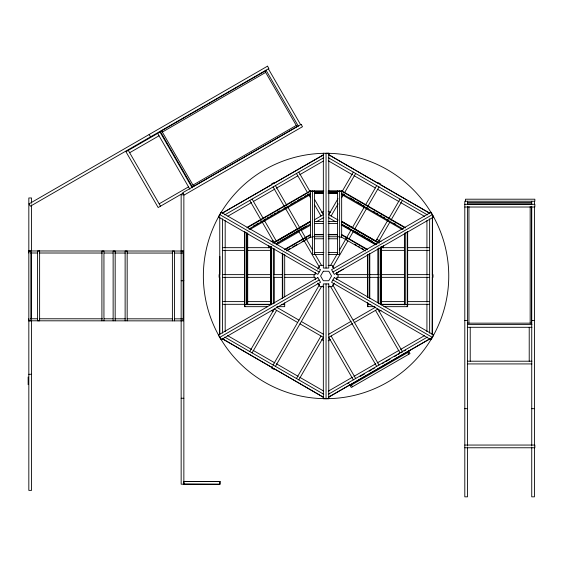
<?xml version="1.0" encoding="UTF-8"?>
<svg xmlns="http://www.w3.org/2000/svg" width="563" height="563" viewBox="0 0 563 563"><rect width="100%" height="100%" fill="white"/><g stroke="black" fill="none" stroke-linecap="round" stroke-linejoin="round"><path stroke-width="0.84" d="M28.833 252.998L28.826 250.964L30.866 250.964L30.866 320.804L28.826 320.804L28.826 318.764M219.647 334.429L219.795 277.46M219.802 274.835L219.851 256.432M183.918 484.124L183.869 481.407L219.985 481.513L219.978 484.229L183.862 484.124M432.159 334.985L432.314 277.144M432.314 275.391L432.468 216.671M249.733 351.53L274.28 309.017L297.637 322.5M337.976 198.69L328.771 214.637L338.166 220.063M341.917 191.856L353.318 172.116M252.083 352.888L276.63 310.368M331.121 215.988L338.131 203.841M341.642 197.768L343.395 194.735M344.711 192.455L355.668 173.474M315.519 272.949L313.767 275.997L315.526 279.037M317.715 269.149L319.911 265.349L323.429 265.349M272.281 366.414L271.408 367.935L273.752 369.293M273.09 365.014L319.601 284.456M330.601 265.405L337.202 253.976M339.39 250.176L351.453 229.296M352.508 227.459L364.395 206.874M365.654 204.693L376.675 185.6M275.441 366.372L321.515 286.574M332.529 267.488L347.885 240.901M349.166 238.684L353.585 231.02M354.423 229.577L366.745 208.233M367.618 206.712L379.026 186.958M334.239 283.119L332.205 286.637L328.145 286.637M336.322 279.515L338.356 275.997L336.322 272.471M296.448 378.505L320.994 335.984M375.486 241.604L387.759 220.344M388.639 218.831L400.033 199.091M298.798 379.856L323.345 337.343L299.988 323.859M378.273 242.203L389.666 222.462M390.982 220.182L402.383 200.442M347.547 383.741L349.039 382.875M360.2 376.415L364.669 373.832M369.138 371.249L371.369 369.954M372.854 369.096L374.346 368.23M382.537 363.494L384.022 362.635M385.514 361.77L389.976 359.187M394.445 356.604L396.676 355.309M398.168 354.451L399.66 353.585M401.145 352.727L402.636 351.861M404.121 351.002L405.613 350.144M348.666 385.676L409.709 350.355M266.179 70.474L160.413 131.538L192.455 187.036L298.221 125.971M162.355 132.059L265.659 72.416M129.659 152.735L159.026 135.782M159.16 203.827L188.521 186.874M192.975 185.086L296.272 125.443M183.102 193.137L158.168 207.536L125.957 151.743L160.019 132.073L192.229 187.866M271.408 184.045L273.752 182.686M222.04 213.3L323.781 154.565M224.757 214.862L323.774 157.696M227.895 216.185L251.513 202.553M253.434 201.441L274.871 189.062M276.377 188.197L297.806 175.825M299.734 174.713L323.345 161.074M247.256 227.262L310.459 190.773L310.459 237.227L286.722 250.929M246.911 227.945L310.459 191.258L323.071 191.258M253.73 225.77L255.243 224.897M256.756 224.018L258.269 223.145M260.535 221.836L262.048 220.963M263.561 220.091L265.835 218.782M267.348 217.909L268.861 217.036M270.374 216.164L272.64 214.848M274.153 213.975L275.666 213.103M277.179 212.23L279.445 210.921M283.984 208.303L286.257 206.987M290.797 204.369L292.31 203.496M293.823 202.624L295.336 201.751M297.602 200.442L299.115 199.569M300.628 198.69L302.141 197.817M304.407 196.508L305.92 195.635M307.433 194.763L308.946 193.89M248.86 229.071L310.459 193.503M249.733 229.577L310.459 194.516M270.993 241.724L273.132 240.492M321.776 212.406L323.204 211.582M272.921 242.963L310.459 221.294M273.013 243.012L310.459 221.393M274.188 242.822L310.459 221.878M314.302 219.859L323.345 214.637L314.576 199.45M277.489 242.674L279.009 241.794M280.536 240.915L284.019 238.902M284.336 238.719L285.863 237.839M286.286 237.593L290.818 234.982M291.184 234.764L294.597 232.8M294.991 232.568L297.616 231.055M298.038 230.816L301.395 228.874M301.838 228.613L306.406 225.981M276.123 243.948L310.459 224.123M276.539 244.792L299.417 231.583M300.923 230.71L310.445 225.214M316.519 221.709L323.795 217.508M284.357 249.564L310.459 234.497M284.779 249.81L310.459 234.982M287.06 250.254L290.079 248.508M292.345 247.199L296.87 244.588M302.155 241.534L303.668 240.661M305.174 239.789L306.687 238.916M308.953 237.614L310.459 236.741M219.76 337.357L319.186 279.959M332.93 272.02L432.356 214.616M336.639 273.013L343.282 269.17M328.342 286.968L329.862 286.088M332.909 284.336L334.429 283.456M328.771 334.211L351.192 321.262M353.121 320.15L375.577 307.187M352.551 323.612L328.771 337.343L353.318 379.856M354.057 322.747L377.836 309.017L402.383 351.53M328.194 340.805L330.333 339.566M378.983 311.487L381.123 310.248M328.285 391.179L352.382 377.266M353.888 376.401L375.739 363.782M377.245 362.91L399.097 350.299M400.603 349.426L424.474 335.647M328.342 394.276L427.359 337.11M328.335 397.415L430.413 338.483M350.249 385.704L408.977 351.798M222.244 213.053L271.647 184.699M273.928 183.39L322.578 155.472M328.778 396.936L350.059 384.726M408.59 351.136L432.152 337.617M310.459 190.991L323.873 190.991M328.194 190.892L341.657 190.991M328.194 191.258L341.657 191.258L405.198 227.945M314.527 192.856L323.071 192.856M328.194 192.856L337.582 192.856M314.527 193.025L323.071 193.025M328.194 193.025L337.582 193.025M314.527 193.222L323.071 193.222M328.194 193.222L337.582 193.222M467.515 202.455L531.592 202.455L531.592 203.883L467.515 203.883M464.799 204.313L534.85 204.313L534.85 207.022L464.799 207.022M314.527 221.449L323.071 221.449M328.194 221.449L337.582 221.449M314.527 223.483L323.071 223.483M328.194 223.483L337.582 223.483M314.527 234.405L323.071 234.405M328.194 234.405L337.582 234.405M314.527 234.778L323.071 234.778M328.194 234.778L337.582 234.778M312.493 236.741L323.071 236.741M328.194 236.741L339.623 236.741M310.459 237.107L312.493 237.107M339.623 237.107L341.657 237.107M314.527 238.775L323.071 238.775M328.194 238.775L337.582 238.775M222.469 247.664L244.391 247.664M247.023 247.664L270.69 247.664M380.546 247.664L404.22 247.664M407.725 247.664L429.639 247.664M222.469 250.373L244.391 250.373M247.023 250.373L270.887 250.373M380.546 250.373L404.22 250.373M407.725 250.373L429.639 250.373M181.145 251.021L183.179 251.021L183.186 253.076L174.417 253.069M28.826 250.964L183.186 251.035L183.179 320.868M314.245 252.498L323.873 252.498M328.194 252.498L337.87 252.498M30.585 252.998L37.601 253.005M39.354 253.005L102.501 253.033M104.254 253.033L113.022 253.04M114.775 253.04L125.303 253.047M127.055 253.047L172.665 253.069M323.071 254.532L312.493 254.532L312.493 190.892M328.194 254.532L339.623 254.532L339.623 190.892M328.145 265.349L332.205 265.349L333.965 268.389M222.469 274.631L244.518 274.631M247.037 274.631L270.803 274.631M273.351 274.631L282.197 274.631M284.751 274.631L314.618 274.631M336.618 274.631L368.237 274.631M369.919 274.631L379.188 274.631M380.433 274.631L404.206 274.631M407.598 274.631L429.639 274.631M222.469 277.348L244.518 277.348M247.037 277.348L270.803 277.348M273.351 277.348L282.197 277.348M284.751 277.348L314.618 277.348M336.618 277.348L368.237 277.348M369.919 277.348L379.188 277.348M380.433 277.348L404.206 277.348M407.598 277.348L429.639 277.348M181.152 280.754L183.862 280.754M323.429 286.637L319.911 286.637L317.884 283.119M222.469 301.606L244.391 301.606M247.023 301.606L270.887 301.606M380.546 301.606L404.22 301.606M407.725 301.606L429.639 301.606M222.469 304.316L244.391 304.316M247.023 304.316L270.69 304.316M380.546 304.316L404.22 304.316M407.725 304.316L429.639 304.316M244.462 304.632L271.711 304.632M281.226 304.632L284.688 304.632M367.428 304.632L370.883 304.632M380.405 304.632L407.654 304.632M267.383 306.666L244.462 306.666L244.462 232.104M276.905 306.666L284.688 306.666L284.688 302.901M374.768 306.666L367.428 306.666L367.428 302.901M383.867 306.666L407.654 306.666L407.654 232.104M30.585 318.764L37.601 318.771M39.354 318.771L102.501 318.799M104.254 318.799L113.022 318.806M114.775 318.806L125.303 318.813M127.055 318.813L172.658 318.834M174.41 318.834L183.186 318.841L183.179 320.875L28.826 320.797M464.799 320.523L467.515 320.523M531.732 320.523L534.442 320.523M467.515 323.162L531.592 323.162M467.515 324.591L531.936 324.591M467.515 327.3L531.936 327.3M467.515 361.207L531.936 361.207M467.515 363.923L531.936 363.923M28.826 374.282L31.542 374.282M181.152 398.252L183.862 398.252M464.799 408.675L467.515 408.675M531.732 408.675L534.442 408.675M464.799 445.051L534.85 445.051L534.85 447.768L464.799 447.768M183.862 484.187L181.152 484.187L181.152 194.812L183.862 194.812L183.862 484.187L219.922 484.3L219.929 481.583L183.869 481.478M217.635 481.513L219.985 481.513M378.357 182.686L380.708 184.045M328.335 154.565L430.076 213.3M328.342 157.696L427.359 214.862M328.285 160.8L352.382 174.713M353.888 175.579L375.317 187.951M377.667 189.309L399.097 201.681M400.603 202.553L424.474 216.333M405.62 227.705L341.657 190.773L341.657 237.227L365.387 250.929M343.17 193.89L344.683 194.763M349.975 197.817L354.514 200.442M356.78 201.751L361.319 204.369M362.832 205.242L364.345 206.114M366.612 207.423L368.125 208.303M373.424 211.357L374.937 212.23M376.45 213.103L377.963 213.975M380.229 215.284L381.742 216.164M383.255 217.036L384.768 217.909M387.034 219.218L388.547 220.091M393.847 223.145L395.36 224.018M341.657 193.503L403.256 229.071M341.657 194.516L402.376 229.577M328.194 211.174L330.333 212.406M376.844 239.254L381.123 241.724M341.657 221.294L379.188 242.963M341.657 221.393L379.103 243.012M341.657 221.878L377.921 242.822M347.695 227.128L349.208 228.001M354.493 231.055L359.025 233.673M361.291 234.982L365.823 237.593M367.336 238.466L369.602 239.775M371.116 240.647L372.622 241.52M341.657 224.123L376.738 244.377M341.657 224.426L376.478 244.532M328.313 217.508L335.597 221.709M341.284 224.996L351.192 230.71M352.698 231.583L375.577 244.792M341.657 234.497L367.006 249.135M341.657 234.982L367.336 249.81M345.429 238.916L346.942 239.789M354.486 244.152L356.752 245.454M358.265 246.327L359.771 247.199M361.284 248.072L363.543 249.381M219.76 214.616L319.186 272.02M332.93 279.959L432.356 337.357M317.701 283.456L319.221 284.336M322.261 286.088L323.781 286.968M276.989 307.447L298.995 320.15M301.346 321.508L323.345 334.211M271.704 310.663L273.132 311.487M321.776 339.566L323.204 340.39M227.41 335.513L251.513 349.426M253.012 350.299L274.871 362.91M276.377 363.782L298.228 376.401M299.734 377.266L323.605 391.046M224.757 337.11L323.774 394.276M221.702 338.483L323.781 397.415M328.651 154.614L377.914 183.228M380.187 184.544L429.442 213.159M222.674 338.82L271.929 367.428M273.449 368.308L323.465 397.365M268.361 68.82L300.6 124.669M266.01 70.178L298.256 126.028M264.948 71.184L296.99 126.682M408.569 351.094L409.991 353.557L351.263 387.464L349.841 385.001M407.746 352.508L408.759 354.268M298.798 172.116L309.756 191.096M296.448 173.474L307.405 192.455M308.721 194.735L310.473 197.768M314.421 204.601L320.994 215.988M375.486 310.368L400.033 352.888M275.441 185.6L286.841 205.354M287.777 206.973L300.002 228.149M300.663 229.296L312.718 250.176M314.914 253.976L321.515 265.405M332.951 285.216L379.026 365.014M273.09 186.958L284.491 206.712M285.371 208.233L303.387 239.437M304.231 240.901L319.601 267.516M330.601 286.574L376.675 366.372M252.083 199.091L263.041 218.071M264.357 220.344L276.63 241.604M331.121 335.984L355.668 378.505M249.733 200.442L261.126 220.182M262.442 222.462L274.28 242.963M351.481 384.993L352.501 386.753M161.644 130.827L193.686 186.325M157.668 133.431L189.879 189.224M149.153 134.508L150.511 136.858M128.301 150.384L160.518 206.178M534.442 201.237L534.442 204.749M534.442 206.501L534.442 445.748M534.442 447.085L534.442 496.833L531.732 496.833L531.732 447.085M531.732 201.237L531.732 204.749M531.732 206.501L531.732 445.748M531.592 206.515L531.592 324.591M530.17 206.515L530.17 323.162M529.22 327.3L529.22 361.207M470.225 327.3L470.225 361.207M468.937 206.515L468.937 323.162M467.515 201.237L467.515 204.749M467.515 206.501L467.515 445.812M467.515 447.085L467.515 496.833L464.799 496.833L464.799 201.237L534.85 201.237L534.85 199.203L465.474 199.203L465.474 201.237M433.01 274.631L433.01 277.348M432.356 216.861L432.356 334.732M429.639 218.824L429.639 333.155M426.93 220.583L426.93 248.149M426.93 249.888L426.93 275.117M426.93 276.855L426.93 302.092M426.93 303.978L426.93 331.656M407.232 231.47L407.232 306.666M405.29 232.589L405.29 304.632M404.41 233.096L404.41 304.914M383.262 245.433L383.262 247.903M381.228 246.488L381.228 304.921M381.137 246.538L381.137 304.632M380.715 247.657L380.715 304.632M378.772 247.903L378.772 303.76M377.836 248.705L377.836 275.117M377.836 276.855L377.836 302.753M369.785 253.962L369.785 298.517M369.37 253.329L369.37 297.672M367.843 255.081L367.843 296.807M367.843 302.894L367.843 306.666M367.428 254.455L367.428 297.707M337.582 190.892L337.582 254.532M336.709 272.478L336.709 274.237M326.054 153.249L326.054 268.051M326.054 283.921L326.054 398.731M315.414 272.478L315.414 274.237M315.414 277.749L315.414 279.501M314.527 190.892L314.527 254.532M284.688 254.455L284.688 296.842M282.746 253.329L282.746 297.672M282.323 253.09L282.323 298.517M274.28 248.705L274.28 275.117M274.28 276.855L274.28 303.274M273.344 248.776L273.344 303.76M271.401 246.784L271.401 304.632M270.979 246.538L270.979 304.632M270.887 246.488L270.887 304.632M268.854 245.433L268.854 247.903M247.699 233.096L247.699 304.632M246.826 232.589L246.826 304.632M246.404 233.223L246.404 304.632M244.877 231.47L244.884 306.666M225.186 220.583L225.186 248.149M225.186 249.888L225.186 275.117M225.186 276.855L225.186 302.092M225.186 303.978L225.186 331.656M222.469 218.824L222.469 333.155M219.76 216.861L219.76 334.732M219.106 274.631L219.106 277.348M174.424 320.861L174.424 251.021L172.391 251.021L172.391 320.861M127.168 320.847L127.168 251.007L125.127 251.007L125.127 320.847M115.169 320.84L115.169 251.007L113.135 251.007L113.135 320.84M103.944 320.833L103.944 251.007L101.91 251.007L101.91 320.833M31.542 203.187L31.542 197.972L28.826 197.972L28.826 490.38L31.542 490.38L31.542 320.91M31.542 204.925L31.542 250.999M31.542 252.738L31.542 319.158M28.15 376.978L28.15 384.649M326.378 153.291A122.699 122.699 0 0 1 432.581 336.871A122.699 122.699 0 0 1 220.506 338.546A122.699 122.699 0 0 1 323.795 153.312M221.118 212.265L218.402 216.966L317.828 274.371L320.544 269.67L221.118 212.265M323.317 271.246L320.579 275.997L323.317 280.74L328.799 280.74L331.544 275.997L328.799 271.246L323.317 271.246M334.281 277.608L331.572 282.302L430.998 339.707L433.714 335.013L334.281 277.608M267.531 66.167L29.016 203.876L30.374 206.22L268.889 68.517L267.531 66.167M301.135 124.367L182.757 192.708L184.108 195.058L302.486 126.717L301.135 124.367M317.828 277.608L218.402 335.013L221.118 339.707L320.544 282.302L317.828 277.608M430.998 212.265L331.572 269.67L334.281 274.371L433.714 216.966L430.998 212.265M328.771 153.249L323.345 153.249L323.345 268.051L328.771 268.051L328.771 153.249M39.621 250.964L37.587 250.964L37.587 320.804L39.621 320.804L39.621 250.964M328.771 283.921L323.345 283.921L323.345 398.731L328.771 398.731L328.771 283.921"/></g></svg>
